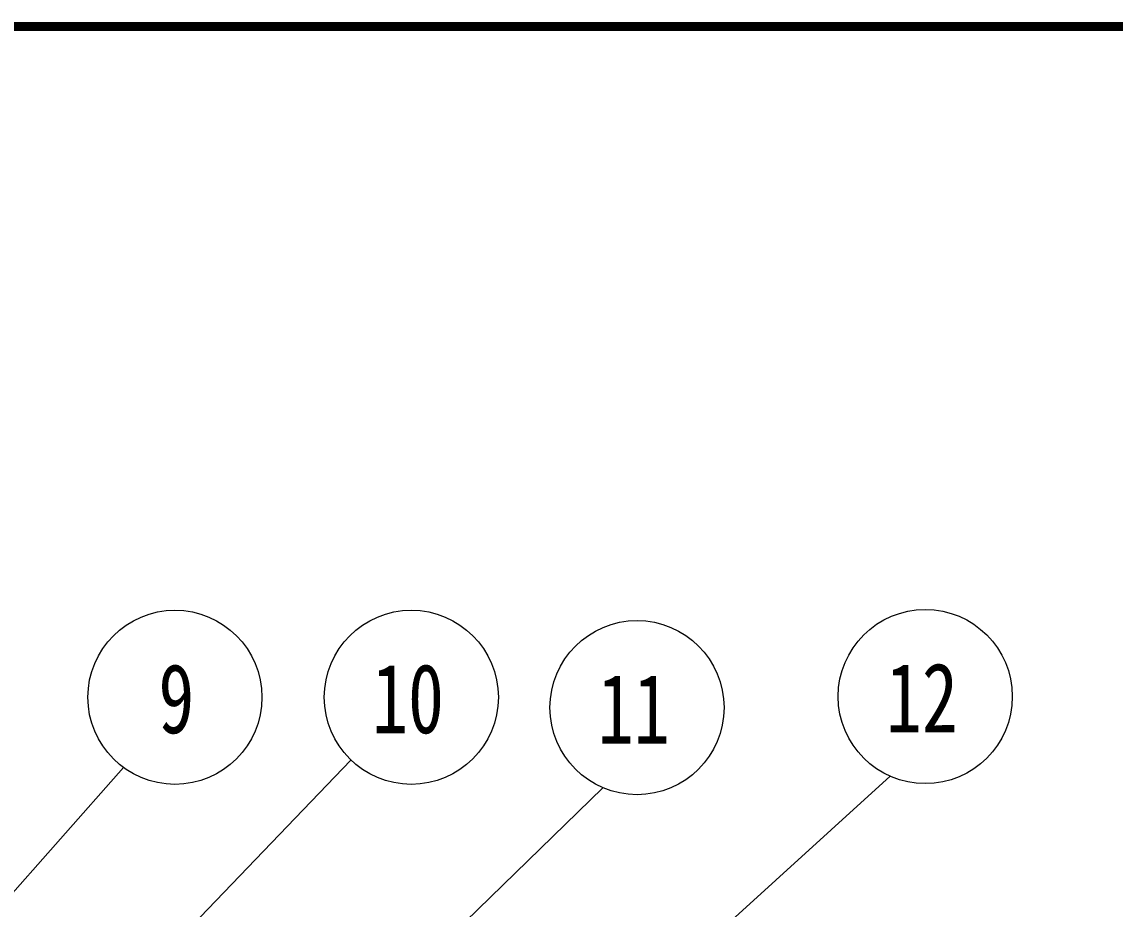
# Model space of a CAD drawing. Header units: millimetres. Extents: x 36873 to 51119, y -3533 to 6541.
# Drawn here: x 42052 to 43467, y 5060 to 6208 of the extents above; entities that cross this region are included whole.
import ezdxf

# ---------------------------------------------------------------- set-up
doc = ezdxf.new("R2010")
doc.units = ezdxf.units.MM
doc.header["$LTSCALE"] = 13
doc.layers.add('1', color=4, linetype='Continuous')
doc.layers.add('2-0.13', color=3, linetype='Continuous', lineweight=13)
doc.styles.add('11', font='')
doc.styles.get('11').set_extended_font_data('FangSong_GB2312')

msp = doc.modelspace()

# ---------------------------------------------------------------- linework, layer by layer
at = {"layer": '1', "const_width": 11.871}
msp.add_lwpolyline([(37755.09, -3159.479), (50779.53, -3159.479), (50779.53, 6201.837), (37755.09, 6201.837), (37755.09, -3159.479)], dxfattribs=at)
at = {"layer": '2-0.13'}
for p, q in [((41673.583, 4415.288), (42477.741, 5252.668)), ((42183.391, 5242.996), (41554.593, 4532.14)), ((42202.637, 4347.811), (43175.459, 5231.795)), ((41975.395, 4410.831), (42803.75, 5216.914))]:
    msp.add_line(p, q, dxfattribs=at)
for centre in [(43220.852, 5334.889), (42249.893, 5333.916), (42555.765, 5333.916), (42847.883, 5320.554)]:
    msp.add_circle(centre, 112.646, dxfattribs=at)

# ---------------------------------------------------------------- texts
at = {"layer": '2-0.13', "style": '11', "width": 0.76}
for s, p in [('9', (42228.442, 5287.437)), ('10', (42504.972, 5287.437)), ('12', (43170.059, 5288.41)), ('11', (42797.09, 5274.076))]:
    msp.add_text(s, height=90, dxfattribs=at).set_placement(p)

doc.saveas('drawing.dxf')
